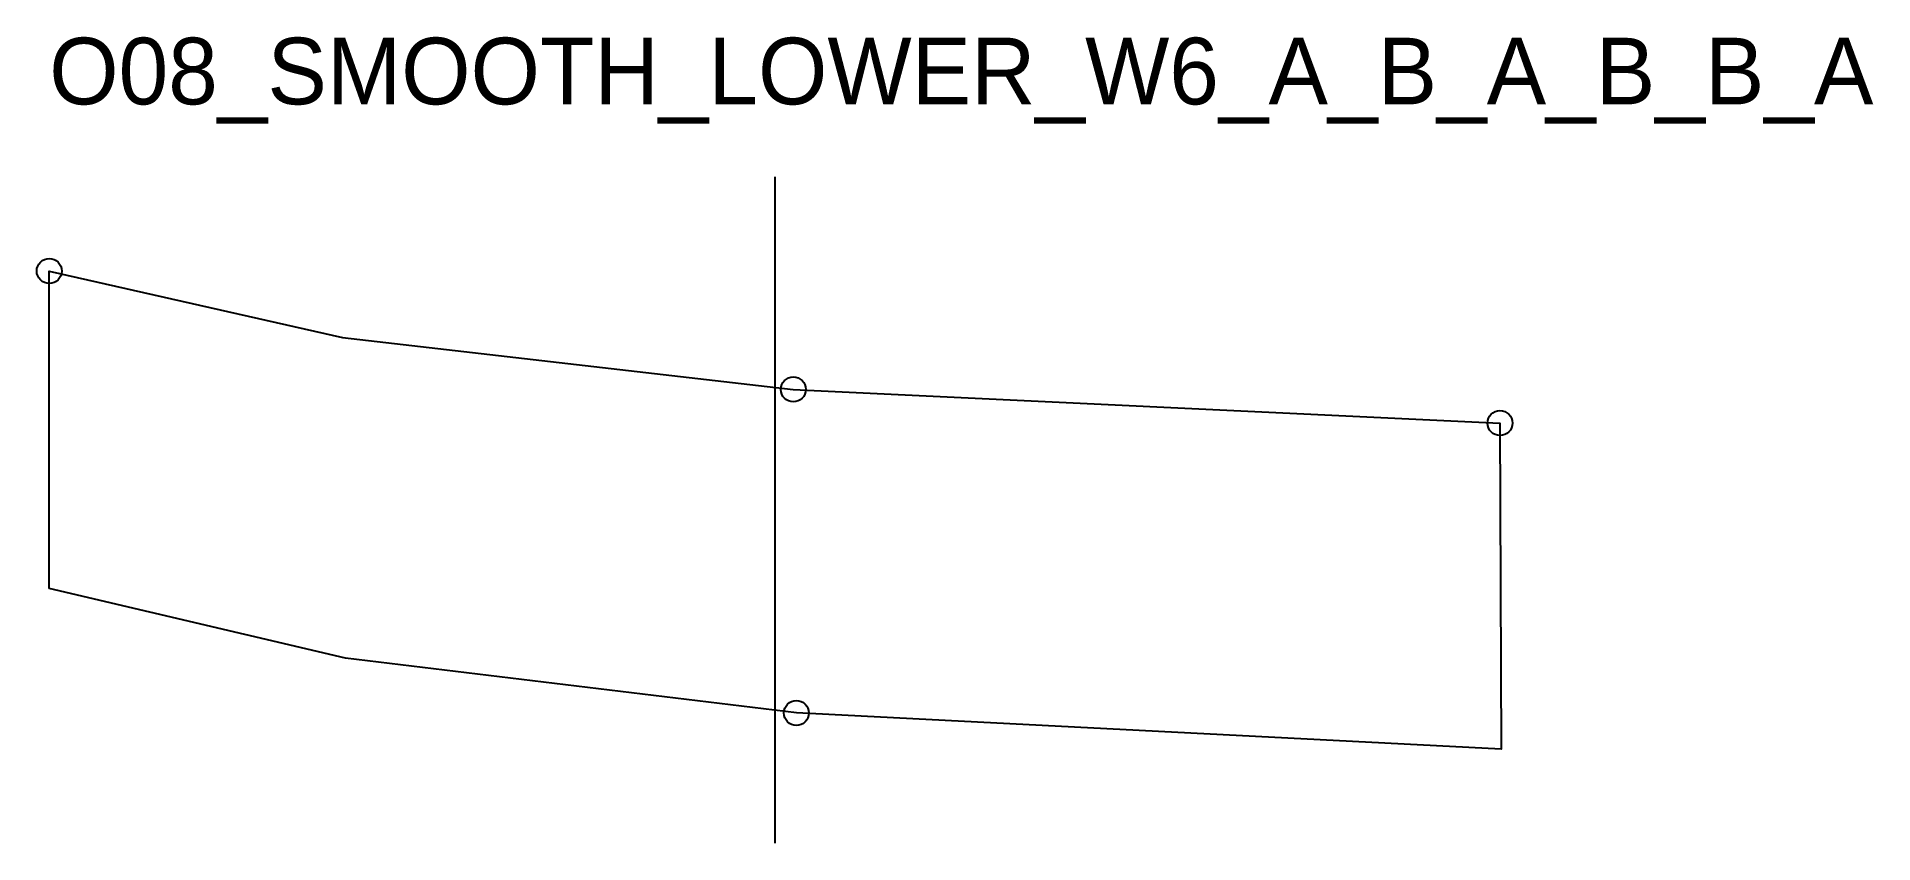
# Model space of a CAD drawing. Header units: millimetres. Extents: x -2 to 219, y -31 to 66.
import ezdxf

# ---------------------------------------------------------------- set-up
doc = ezdxf.new("R2010")
doc.units = ezdxf.units.MM
for name, color, linetype in [('CUT', 1, 'Continuous'), ('GRAIN', 3, 'Continuous'), ('ID', 7, 'Continuous'), ('NOTCH', 2, 'Continuous'), ('SEAM', 5, 'Continuous')]:
    doc.layers.add(name, color=color, linetype=linetype)

msp = doc.modelspace()

# ---------------------------------------------------------------- linework, layer by layer
at = {"layer": 'CUT'}
msp.add_lwpolyline([(0, 0), (0, 38.1), (35.18, 30.13), (89.25, 23.89), (174.01, 19.85), (174.15, -19.28), (89.62, -14.95), (35.53, -8.37), (0, 0)], close=True, dxfattribs=at)
at = {"layer": 'GRAIN'}
msp.add_line((87.07, -30.59), (87.07, 49.41), dxfattribs=at)
at = {"layer": 'NOTCH'}
for centre in [(0, 38.1), (89.25, 23.89), (174.01, 19.85), (89.62, -14.95)]:
    msp.add_circle(centre, 1.5, dxfattribs=at)
at = {"layer": 'SEAM'}
msp.add_lwpolyline([(0, 0), (0, 38.1), (35.18, 30.13), (89.25, 23.89), (174.01, 19.85), (174.15, -19.28), (89.62, -14.95), (35.53, -8.37)], close=True, dxfattribs=at)

# ---------------------------------------------------------------- texts
at = {"layer": 'ID'}
msp.add_text('O08_SMOOTH_LOWER_W6_A_B_A_B_B_A', height=8, dxfattribs=at).set_placement((0, 58.1))

doc.saveas('drawing.dxf')
